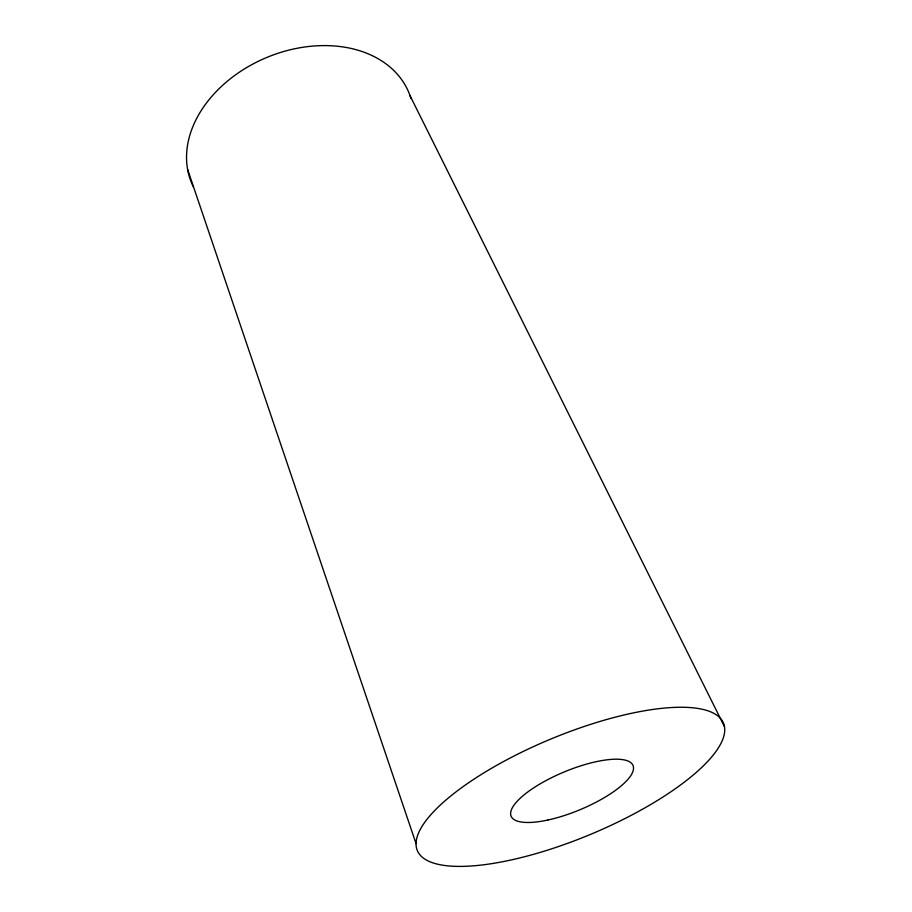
<?xml version="1.0" encoding="UTF-8"?>
<svg xmlns="http://www.w3.org/2000/svg" width="912" height="912" viewBox="0 0 912 912"><rect width="100%" height="100%" fill="white"/><g stroke="black" fill="none" stroke-linecap="round" stroke-linejoin="round"><path stroke-width="1.37" d="M410.092 95.828L724.47 726.647A165.79 51.642 -22.6 0 1 501.121 862.011A165.79 51.642 -22.6 0 1 485.594 771.826A165.79 51.642 -22.6 0 1 724.47 726.647M187.587 169.336L416.054 843.634M193.447 187.006A117.659 86.879 -22.6 0 1 267.98 56.966A117.659 86.879 -22.6 0 1 410.97 98.519M547.816 820.036A66.04 20.486 -22.6 0 0 633.11 765.67A66.04 20.486 -22.6 0 0 535.287 786.828A66.04 20.486 -22.6 0 0 547.816 820.036"/></g></svg>
